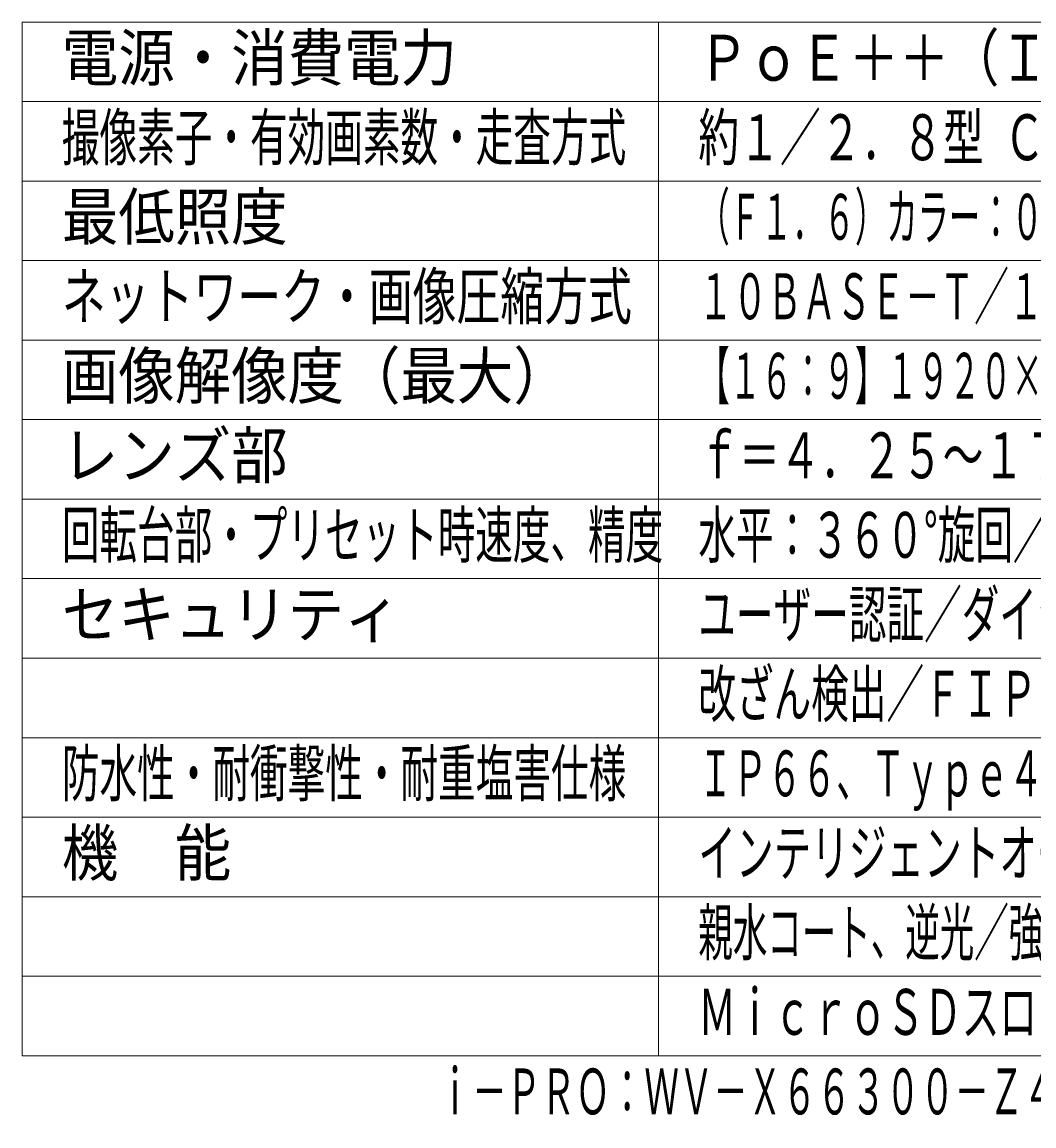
# Model space of a CAD drawing. Units: millimetres on the paper. Extents: x -63 to 65, y -59 to 59.
# Drawn here: x -62.5 to 1.1, y -59 to 10.4 of the extents above; entities that cross this region are included whole.
import ezdxf
from ezdxf.enums import TextEntityAlignment as Align

# ---------------------------------------------------------------- set-up
doc = ezdxf.new("R2010")
doc.units = ezdxf.units.MM
doc.layers.add('0-0_MOJI1', color=7, linetype='Continuous')
doc.layers.add('0-1_相当品', color=4, linetype='Continuous')
doc.layers.add('0-5_WAKU', color=4, linetype='Continuous', lineweight=9)
doc.styles.add('ＭＳ ゴシック', font='')
doc.styles.get('ＭＳ ゴシック').set_extended_font_data('MS Gothic')

msp = doc.modelspace()

# ---------------------------------------------------------------- linework, layer by layer
at = {"layer": '0-5_WAKU', "color": 3}
for p, q in [((-62.535, -54.603), (-62.535, 10.397)), ((-62.535, 10.397), (62.465, 10.397)), ((-22.535, -54.603), (-22.535, 10.397)), ((-62.535, -54.603), (62.465, -54.603))]:
    msp.add_line(p, q, dxfattribs=at)
at = {"layer": '0-5_WAKU'}
for p, q in [((-62.535, 5.397), (62.465, 5.397)), ((-62.535, 0.397), (62.465, 0.397)), ((62.465, -4.603), (-62.535, -4.603)), ((62.465, -9.603), (-62.535, -9.603)), ((62.465, -14.603), (-62.535, -14.603)), ((-62.535, -19.603), (62.465, -19.603)), ((-62.535, -24.603), (62.465, -24.603)), ((-62.535, -29.603), (62.465, -29.603)), ((-62.535, -34.603), (62.465, -34.603)), ((-62.535, -39.603), (62.465, -39.603)), ((-62.535, -44.603), (62.465, -44.603)), ((-62.535, -49.603), (62.465, -49.603))]:
    msp.add_line(p, q, dxfattribs=at)

# ---------------------------------------------------------------- texts
at = {"layer": '0-0_MOJI1', "style": 'ＭＳ ゴシック'}
for s, height, width, p in [('電源・消費電力', 2.889, 0.9, (-60.035, 5.842)), ('ＰｏＥ＋＋（ＩＥＥＥ８０２．３ｂｔ準拠）約４５．９Ｗ', 2.889, 0.8, (-20.035, 5.842)), ('撮像素子・有効画素数・走査方式', 2.889, 0.6, (-60.035, 0.842)), ('約１／２．８型 ＣＭＯＳセンサー・約２１０万画素・プログレッシブ', 2.889, 0.65, (-20.035, 0.842)), ('最低照度', 2.889, 0.9, (-60.035, -4.158)), ('（Ｆ１．６）カラー：０．００１ｌｘ、白黒：０．０００４ｌｘ／０ｌｘ（ＩＲ ＬＥＤ点灯時）', 2.886, 0.5, (-20.035, -4.158)), ('ネットワーク・画像圧縮方式', 2.886, 0.7, (-60.035, -9.158)), ('１０ＢＡＳＥ－Ｔ／１００ＢＡＳＥ－ＴＸ・Ｈ．２６５、Ｈ．２６４、ＪＰＥＧ', 2.889, 0.55, (-20.035, -9.158)), ('画像解像度（最大）', 2.889, 0.9, (-60.035, -14.158)), ('【１６：９】１９２０×１０８０（６０ｆｐｓ）【４：３】１２８０×９６０（３０ｆｐｓ）', 2.886, 0.5, (-20.035, -14.158)), ('レンズ部', 2.889, 0.9, (-60.035, -19.158)), ('ｆ＝４．２５～１７０ｍｍ（４０倍、電動ズーム／電動フォーカス）', 2.886, 0.65, (-20.035, -19.158)), ('回転台部・プリセット時速度、精度', 2.886, 0.6, (-60.035, -24.158)), ('水平：３６０°旋回／垂直：－２０°～＋１２０°・７００°／ｓ、±０．１°', 2.886, 0.6, (-20.035, -24.158)), ('ユーザー認証／ダイジェスト認証／ホスト認証／ＨＴＴＰＳ／動画ファイルの', 2.889, 0.6, (-20.035, -29.158)), ('セキュリティ', 2.889, 0.9, (-60.035, -29.158)), ('改ざん検出／ＦＩＰＳ １４０－２ ｌｅｖｅｌ３準拠セキュアエレメント', 2.889, 0.6, (-20.035, -34.158)), ('防水性・耐衝撃性・耐重塩害仕様', 2.889, 0.6, (-60.035, -39.158)), ('ＩＰ６６、Ｔｙｐｅ４Ｘ、ＮＥＭＡ４Ｘ準拠・ＩＫ１０・ＩＳＯ１４９９３準拠', 2.889, 0.55, (-20.035, -39.158)), ('機\u3000能', 2.889, 0.9, (-60.035, -44.158)), ('インテリジェントオート、スーパーダイナミック、スマートコーディング、', 2.889, 0.6, (-20.035, -44.158)), ('親水コート、逆光／強光補正、カラー／白黒切換、動作検知、妨害検知、音検知、', 2.889, 0.55, (-20.035, -49.158)), ('ＭｉｃｒｏＳＤスロット、ＡＩ自動追尾、ＡＩ音識別、ＡＩアプリ搭載可能', 2.889, 0.6, (-20.035, -54.158))]:
    msp.add_text(s, height=height, dxfattribs=dict(at, width=width)).set_placement(p, align=Align.BOTTOM_LEFT)
at = {"layer": '0-1_相当品', "style": 'ＭＳ ゴシック', "width": 0.55}
msp.add_text('ｉ－ＰＲＯ：ＷＶ－Ｘ６６３００－Ｚ４ＬＫ＋ＷＶ－ＱＷＬ５０１Ｓ－Ｗ＋ＷＶ－ＱＳＲ５０６Ｓ－Ｗ', height=2.886, dxfattribs=at).set_placement((-36.415, -59.158), align=Align.BOTTOM_LEFT)

doc.saveas('drawing.dxf')
